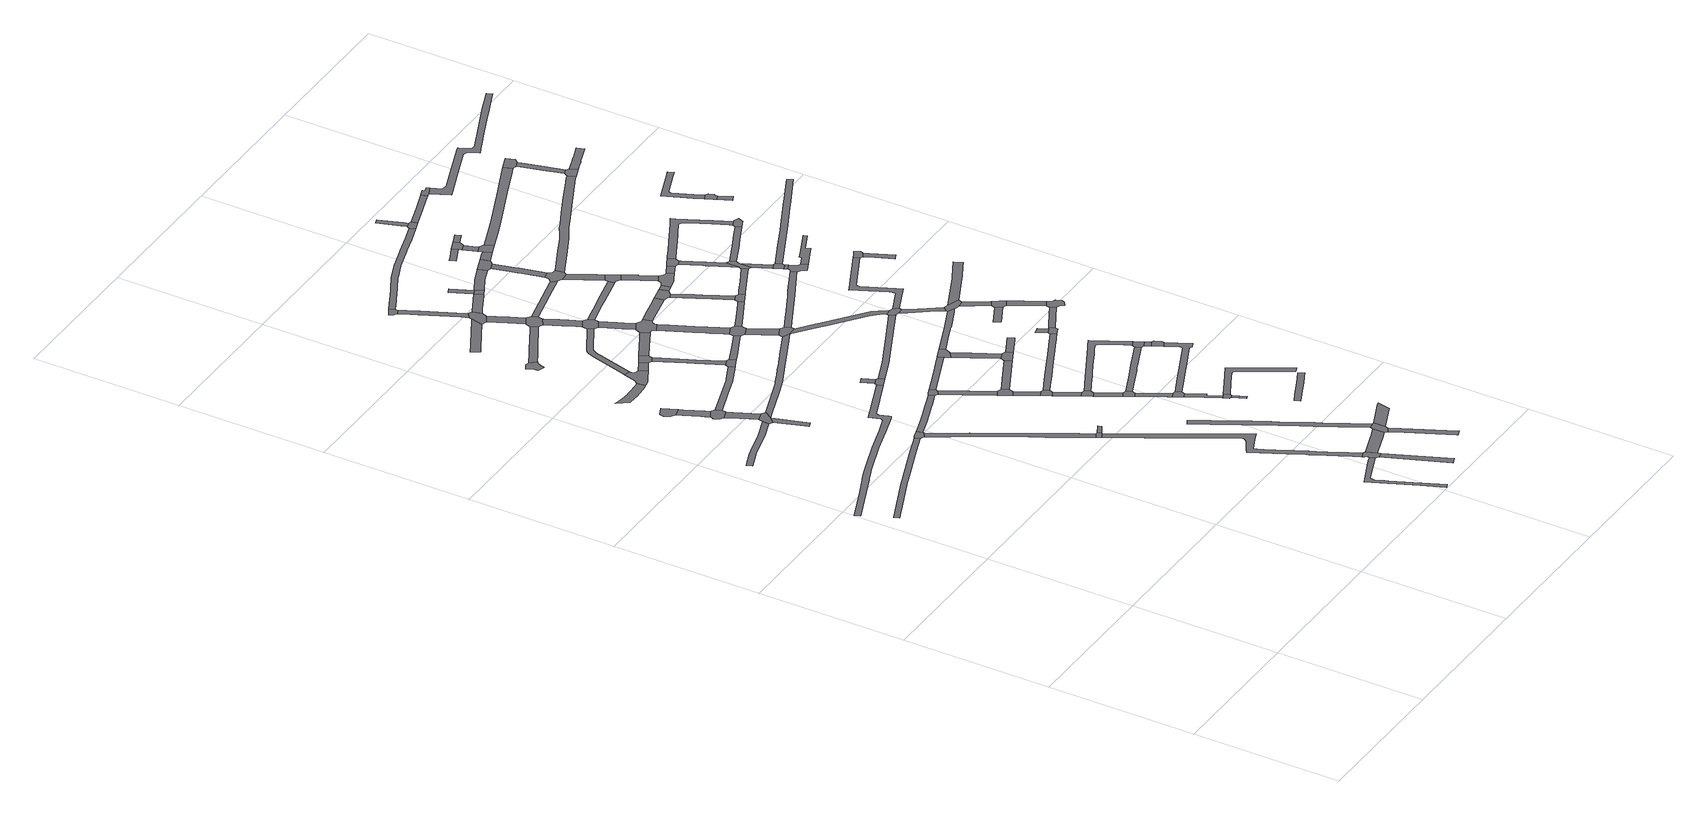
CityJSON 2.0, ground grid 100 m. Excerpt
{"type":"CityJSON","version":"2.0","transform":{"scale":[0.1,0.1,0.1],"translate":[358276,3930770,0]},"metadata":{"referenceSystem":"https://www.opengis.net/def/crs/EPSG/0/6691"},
"CityObjects":{
"road1":{"type":"Road","attributes":{"RoadStructureAttribute.sectionType":"1"},"geometry":[{"type":"MultiSurface","lod":"1","boundaries":[[[0,1,2,3,4,5,6,7,8,9,10,11,12,13,14,15,16,17,18,19]]]}]},
"road2":{"type":"Road","attributes":{"RoadStructureAttribute.sectionType":"1"},"geometry":[{"type":"MultiSurface","lod":"1","boundaries":[[[20,21,22,23,24,25,26,27,28,29,30,31,32,33]]]}]},
"road3":{"type":"Road","attributes":{"RoadStructureAttribute.sectionType":"1"},"geometry":[{"type":"MultiSurface","lod":"1","boundaries":[[[34,35,36,37,38,39,40,41,42,43,44,45,46,47,48,49,50,51,52,53,54,55,56,57,58,59,60,61,62,63,64,65,66,67,68]]]}]},
"road4":{"type":"Road","geometry":[{"type":"MultiSurface","lod":"1","boundaries":[[[69,70,71,72,73,74]]]}]},
"road5":{"type":"Road","attributes":{"RoadStructureAttribute.sectionType":"1"},"geometry":[{"type":"MultiSurface","lod":"1","boundaries":[[[75,76,71,70,77,78,79,80,81]]]}]},
"road6":{"type":"Road","geometry":[{"type":"MultiSurface","lod":"1","boundaries":[[[80,82,83,84,85,86,87,88,81]]]}]},
"road7":{"type":"Road","attributes":{"RoadStructureAttribute.sectionType":"1"},"geometry":[{"type":"MultiSurface","lod":"1","boundaries":[[[85,89,90,91,92,93,86]]]}]},
"road8":{"type":"Road","attributes":{"RoadStructureAttribute.sectionType":"1"},"geometry":[{"type":"MultiSurface","lod":"1","boundaries":[[[94,95,96,97,98,99]]]}]},
"road9":{"type":"Road","geometry":[{"type":"MultiSurface","lod":"1","boundaries":[[[32,94,99,100,91,90,33]]]}]},
"road10":{"type":"Road","geometry":[{"type":"MultiSurface","lod":"1","boundaries":[[[101,102,103,104,105,106,107,0,19,108,109]]]}]},
"road11":{"type":"Road","attributes":{"RoadStructureAttribute.sectionType":"1"},"geometry":[{"type":"MultiSurface","lod":"1","boundaries":[[[110,111,112,113,114,115,116,117,118,119,120,121,122,123,124,125,126,127,128,129,130,131]]]}]},
"road12":{"type":"Road","attributes":{"RoadStructureAttribute.sectionType":"1"},"geometry":[{"type":"MultiSurface","lod":"1","boundaries":[[[132,133,134,135,136,137,138,139,140,141,142,143,144,145,146,147,148,149,150,151,101,109]]]}]},
"road13":{"type":"Road","geometry":[{"type":"MultiSurface","lod":"1","boundaries":[[[152,153,154,155,156,157,158,159,160,161,162,163,164]]]}]},
"road14":{"type":"Road","attributes":{"RoadStructureAttribute.sectionType":"1"},"geometry":[{"type":"MultiSurface","lod":"1","boundaries":[[[165,166,167,168,169,170,171,172,173,174,175,176,177]]]}]},
"road15":{"type":"Road","attributes":{"RoadStructureAttribute.sectionType":"1"},"geometry":[{"type":"MultiSurface","lod":"1","boundaries":[[[87,178,179,180,181,182,183,184,88]]]}]},
"road16":{"type":"Road","geometry":[{"type":"MultiSurface","lod":"1","boundaries":[[[185,186,187,188,189,190,191,192,193,194,195,196,197,198,118,117,199,200,201]]]}]},
"road17":{"type":"Road","attributes":{"RoadStructureAttribute.sectionType":"1"},"geometry":[{"type":"MultiSurface","lod":"1","boundaries":[[[103,202,203,204,205,206,207,208,209,210,211,212,213,214,104]]]}]},
"road18":{"type":"Road","geometry":[{"type":"MultiSurface","lod":"1","boundaries":[[[215,142,141,216,217,218]]]}]},
"road19":{"type":"Road","geometry":[{"type":"MultiSurface","lod":"1","boundaries":[[[219,220,215,218]]]}]},
"road20":{"type":"Road","attributes":{"RoadStructureAttribute.sectionType":"1"},"geometry":[{"type":"MultiSurface","lod":"1","boundaries":[[[221,222,223,224,225,226,227,228,229,230,231,232,233,234,235,236,237,238,239,240,241,242,243,244,245,246,247,248,249,250,251,252,253,254,255,256,257,258,259,260,261,262,263,264,265,266,217,216]]]}]},
"road21":{"type":"Road","attributes":{"RoadStructureAttribute.sectionType":"1"},"geometry":[{"type":"MultiSurface","lod":"1","boundaries":[[[267,268,269,185,201]]]}]},
"road22":{"type":"Road","geometry":[{"type":"MultiSurface","lod":"1","boundaries":[[[270,269,268,271,272,273,274]]]}]},
"road23":{"type":"Road","attributes":{"RoadStructureAttribute.sectionType":"1"},"geometry":[{"type":"MultiSurface","lod":"1","boundaries":[[[161,275,276,277,278,279,280,281,282,283,284,285,286,287,288,289,290,291,162]]]}]},
"road24":{"type":"Road","attributes":{"RoadStructureAttribute.sectionType":"1"},"geometry":[{"type":"MultiSurface","lod":"1","boundaries":[[[292,293,294,295,296,297,298,299,300,301,302,303,304,305]]]}]},
"road25":{"type":"Road","geometry":[{"type":"MultiSurface","lod":"1","boundaries":[[[176,306,307,308,309,242,241,310,311,312,177]]]}]},
"road26":{"type":"Road","attributes":{"RoadStructureAttribute.sectionType":"1"},"geometry":[{"type":"MultiSurface","lod":"1","boundaries":[[[313,314,315,316,317,318,319,320,321,322,323,324,197,196,325,326,327,328,329,330,331,332,333,334,335,336]]]}]},
"road27":{"type":"Road","attributes":{"RoadStructureAttribute.sectionType":"1"},"geometry":[{"type":"MultiSurface","lod":"1","boundaries":[[[306,337,338,307]]]}]},
"road28":{"type":"Road","attributes":{"RoadStructureAttribute.sectionType":"1"},"geometry":[{"type":"MultiSurface","lod":"1","boundaries":[[[339,340,341,272,271,342,343,344,345]]]}]},
"road29":{"type":"Road","geometry":[{"type":"MultiSurface","lod":"1","boundaries":[[[346,347,348,207,206,349,350,351,352]]]}]},
"road30":{"type":"Road","geometry":[{"type":"MultiSurface","lod":"1","boundaries":[[[345,344,182,181,353,354,355]]]}]},
"road31":{"type":"Road","geometry":[{"type":"MultiSurface","lod":"1","boundaries":[[[356,357,358,359]]]}]},
"road32":{"type":"Road","geometry":[{"type":"MultiSurface","lod":"1","boundaries":[[[358,34,68,360,361,359]]]}]},
"road33":{"type":"Road","attributes":{"RoadStructureAttribute.sectionType":"1"},"geometry":[{"type":"MultiSurface","lod":"1","boundaries":[[[362,363,364,365,350,349,366,367,368,369,370,371]]]}]},
"road34":{"type":"Road","geometry":[{"type":"MultiSurface","lod":"1","boundaries":[[[372,373,374,375,376,377,378,379,380,381]]]}]},
"road35":{"type":"Road","attributes":{"RoadStructureAttribute.sectionType":"1"},"geometry":[{"type":"MultiSurface","lod":"1","boundaries":[[[382,383,384,385,386,387,388,309,308]]]}]},
"road36":{"type":"Road","geometry":[{"type":"MultiSurface","lod":"1","boundaries":[[[370,389,390,391,392,371]]]}]},
"road37":{"type":"Road","attributes":{"RoadStructureAttribute.sectionType":"1"},"geometry":[{"type":"MultiSurface","lod":"1","boundaries":[[[393,394,395,274,273,396,397,398]]]}]},
"road38":{"type":"Road","attributes":{"RoadStructureAttribute.sectionType":"1"},"geometry":[{"type":"MultiSurface","lod":"1","boundaries":[[[399,390,389,400]]]}]},
"road39":{"type":"Road","attributes":{"RoadStructureAttribute.sectionType":"1"},"geometry":[{"type":"MultiSurface","lod":"1","boundaries":[[[401,402,403,379,378,404,405,406,407,408,409]]]}]},
"road40":{"type":"Road","geometry":[{"type":"MultiSurface","lod":"1","boundaries":[[[410,411,412,413,414,399,400]]]}]},
"road41":{"type":"Road","attributes":{"RoadStructureAttribute.sectionType":"1"},"geometry":[{"type":"MultiSurface","lod":"1","boundaries":[[[415,416,417,418,419,420,421,422,423,424,425,426,427,428,429,430,431,432,433,434,435,436,437,438,439,440,441,442,443,444,445,446]]]}]},
"road42":{"type":"Road","geometry":[{"type":"MultiSurface","lod":"1","boundaries":[[[447,448,449,450,409,408,292,305]]]}]},
"road43":{"type":"Road","attributes":{"RoadStructureAttribute.sectionType":"1"},"geometry":[{"type":"MultiSurface","lod":"1","boundaries":[[[451,452,453,454,455,448,447]]]}]},
"road44":{"type":"Road","attributes":{"RoadStructureAttribute.sectionType":"1"},"geometry":[{"type":"MultiSurface","lod":"1","boundaries":[[[456,457,458,459,411,410,460,461,462]]]}]},
"road45":{"type":"Road","geometry":[{"type":"MultiSurface","lod":"1","boundaries":[[[453,452,285,284,463,464,465,466]]]}]},
"road46":{"type":"Road","attributes":{"RoadStructureAttribute.sectionType":"1"},"geometry":[{"type":"MultiSurface","lod":"1","boundaries":[[[354,467,468,469,470,471,355]]]}]},
"road47":{"type":"Road","geometry":[{"type":"MultiSurface","lod":"1","boundaries":[[[472,473,474,475,476,477,456,462]]]}]},
"road48":{"type":"Road","attributes":{"RoadStructureAttribute.sectionType":"1"},"geometry":[{"type":"MultiSurface","lod":"1","boundaries":[[[478,479,480,346,352]]]}]},
"road49":{"type":"Road","attributes":{"RoadStructureAttribute.sectionType":"1"},"geometry":[{"type":"MultiSurface","lod":"1","boundaries":[[[481,482,483,484,485,486,487,488,489,490,491,492,493,494,495,496,497,498,499,500,501,502,503,504,490,505,506,507,508,509,510,511,512,513,514,100,99]]]}]},
"road50":{"type":"Road","attributes":{"RoadStructureAttribute.sectionType":"1"},"geometry":[{"type":"MultiSurface","lod":"1","boundaries":[[[515,516,517,518,519,464,463,520,521,522]]]}]},
"road51":{"type":"Road","attributes":{"RoadStructureAttribute.sectionType":"1"},"geometry":[{"type":"MultiSurface","lod":"1","boundaries":[[[523,474,473,524]]]}]},
"road52":{"type":"Road","geometry":[{"type":"MultiSurface","lod":"1","boundaries":[[[313,336,525,526,527,528,515,522]]]}]},
"road53":{"type":"Road","geometry":[{"type":"MultiSurface","lod":"1","boundaries":[[[529,530,446,445,385,384,531,532]]]}]},
"road54":{"type":"Road","geometry":[{"type":"MultiSurface","lod":"1","boundaries":[[[533,523,524,534,535,536]]]}]},
"road55":{"type":"Road","attributes":{"RoadStructureAttribute.sectionType":"1"},"geometry":[{"type":"MultiSurface","lod":"1","boundaries":[[[537,538,539,540,541,542,526,525]]]}]},
"road56":{"type":"Road","attributes":{"RoadStructureAttribute.sectionType":"1"},"geometry":[{"type":"MultiSurface","lod":"1","boundaries":[[[531,543,544,545,546,547,548,549,532]]]}]},
"road57":{"type":"Road","attributes":{"RoadStructureAttribute.sectionType":"1"},"geometry":[{"type":"MultiSurface","lod":"1","boundaries":[[[550,551,552,553,535,534]]]}]},
"road58":{"type":"Road","attributes":{"RoadStructureAttribute.sectionType":"1"},"geometry":[{"type":"MultiSurface","lod":"1","boundaries":[[[554,555,556,392,391,557,558]]]}]},
"road59":{"type":"Road","geometry":[{"type":"MultiSurface","lod":"1","boundaries":[[[559,560,561,562,563,564,565,566,567,568,569,570,571,572,573,574,540,539,393,398]]]}]},
"road60":{"type":"Road","attributes":{"RoadStructureAttribute.sectionType":"1"},"geometry":[{"type":"MultiSurface","lod":"1","boundaries":[[[575,576,450,449,577,578,579,580,581]]]}]},
"road61":{"type":"Road","geometry":[{"type":"MultiSurface","lod":"1","boundaries":[[[582,552,551,583,584,585,586]]]}]},
"road62":{"type":"Road","attributes":{"RoadStructureAttribute.sectionType":"1"},"geometry":[{"type":"MultiSurface","lod":"1","boundaries":[[[587,588,589,590,567,566,591,592,593,594,595,596,597]]]}]},
"road63":{"type":"Road","attributes":{"RoadStructureAttribute.sectionType":"1"},"geometry":[{"type":"MultiSurface","lod":"1","boundaries":[[[598,599,600,601,602,603,604,605,585,584]]]}]},
"road64":{"type":"Road","geometry":[{"type":"MultiSurface","lod":"1","boundaries":[[[600,606,607,608,609,610,611,601]]]}]},
"road65":{"type":"Road","geometry":[{"type":"MultiSurface","lod":"1","boundaries":[[[596,470,469,612,613,614,615,597]]]}]},
"road66":{"type":"Road","geometry":[{"type":"MultiSurface","lod":"1","boundaries":[[[608,616,617,609]]]}]},
"road67":{"type":"Road","attributes":{"RoadStructureAttribute.sectionType":"1"},"geometry":[{"type":"MultiSurface","lod":"1","boundaries":[[[618,619,530,529,620]]]}]},
"road68":{"type":"Road","attributes":{"RoadStructureAttribute.sectionType":"1"},"geometry":[{"type":"MultiSurface","lod":"1","boundaries":[[[621,622,613,612,623,624,625]]]}]},
"road69":{"type":"Road","geometry":[{"type":"MultiSurface","lod":"1","boundaries":[[[626,627,581,628]]]}]},
"road70":{"type":"Road","attributes":{"RoadStructureAttribute.sectionType":"1"},"geometry":[{"type":"MultiSurface","lod":"1","boundaries":[[[629,630,631,632,633,634,635,361,360]]]}]},
"road71":{"type":"Road","geometry":[{"type":"MultiSurface","lod":"1","boundaries":[[[636,637,638,479,478,639,640]]]}]},
"road72":{"type":"Road","geometry":[{"type":"MultiSurface","lod":"1","boundaries":[[[641,628,581,580]]]}]},
"road73":{"type":"Road","geometry":[{"type":"MultiSurface","lod":"1","boundaries":[[[490,504,642,643,621,625,505]]]}]},
"road74":{"type":"Road","attributes":{"RoadStructureAttribute.sectionType":"1"},"geometry":[{"type":"MultiSurface","lod":"1","boundaries":[[[465,644,645,646,647,648,649,650,651,466]]]}]},
"road75":{"type":"Road","attributes":{"RoadStructureAttribute.sectionType":"1"},"geometry":[{"type":"MultiSurface","lod":"1","boundaries":[[[639,652,653,654,655,656,657,640]]]}]},
"road76":{"type":"Road","attributes":{"RoadStructureAttribute.sectionType":"1"},"geometry":[{"type":"MultiSurface","lod":"1","boundaries":[[[658,659,660,661,662,663,664,413,412,665,666,667,668,669,670,671,672]]]}]},
"road77":{"type":"Road","attributes":{"RoadStructureAttribute.sectionType":"1"},"geometry":[{"type":"MultiSurface","lod":"1","boundaries":[[[673,674,675,573,572,676,677]]]}]},
"road78":{"type":"Road","geometry":[{"type":"MultiSurface","lod":"1","boundaries":[[[654,678,679,554,558,680,681,682,655]]]}]},
"road79":{"type":"Road","attributes":{"RoadStructureAttribute.sectionType":"1"},"geometry":[{"type":"MultiSurface","lod":"1","boundaries":[[[683,684,685,686,687,528,527,688,689,690]]]}]},
"road80":{"type":"Road","attributes":{"RoadStructureAttribute.sectionType":"1"},"geometry":[{"type":"MultiSurface","lod":"1","boundaries":[[[691,692,693,694,695,696,697,698,699,700,533,536]]]}]},
"road81":{"type":"Road","attributes":{"RoadStructureAttribute.sectionType":"1"},"geometry":[{"type":"MultiSurface","lod":"1","boundaries":[[[701,702,703,704,705,706,707,708,709,710,711,712,713,476,475,714,715,716,717,718,719,720,721,722,723,724,725,726]]]}]},
"road82":{"type":"Road","attributes":{"RoadStructureAttribute.sectionType":"1"},"geometry":[{"type":"MultiSurface","lod":"1","boundaries":[[[727,728,729,730,628,641,731,732,733,734]]]}]},
"road83":{"type":"Road","attributes":{"RoadStructureAttribute.sectionType":"1"},"geometry":[{"type":"MultiSurface","lod":"1","boundaries":[[[614,735,736,737,738,739,740,741,615]]]}]},
"road84":{"type":"Road","attributes":{"RoadStructureAttribute.sectionType":"1"},"geometry":[{"type":"MultiSurface","lod":"1","boundaries":[[[380,742,743,744,745,746,747,748,749,750,751,752,753,754,755,756,757,758,759,760,761,381]]]}]},
"road85":{"type":"Road","attributes":{"RoadStructureAttribute.sectionType":"1"},"geometry":[{"type":"MultiSurface","lod":"1","boundaries":[[[762,763,764,765,766,767,768,769,770]]]}]},
"road86":{"type":"Road","attributes":{"RoadStructureAttribute.sectionType":"1"},"geometry":[{"type":"MultiSurface","lod":"1","boundaries":[[[771,772,773,774,775,776,777,778,779,611,610]]]}]},
"road87":{"type":"Road","geometry":[{"type":"MultiSurface","lod":"1","boundaries":[[[681,780,781,782,783,682]]]}]},
"road88":{"type":"Road","geometry":[{"type":"MultiSurface","lod":"1","boundaries":[[[784,785,786,787,788,789,790,791,792,793,794,795,796,797,582,586]]]}]},
"road89":{"type":"Road","geometry":[{"type":"MultiSurface","lod":"1","boundaries":[[[798,799,800,801,802,803,804,805,673,677]]]}]},
"road90":{"type":"Road","attributes":{"RoadStructureAttribute.sectionType":"1"},"geometry":[{"type":"MultiSurface","lod":"1","boundaries":[[[806,807,637,636,808,809,810,811,812,813]]]}]},
"road91":{"type":"Road","attributes":{"RoadStructureAttribute.sectionType":"1"},"geometry":[{"type":"MultiSurface","lod":"1","boundaries":[[[799,814,815,816,817,818,819,800]]]}]},
"road92":{"type":"Road","geometry":[{"type":"MultiSurface","lod":"1","boundaries":[[[820,821,822,823,824,825,826,827,828,829,830,831,832,833,834,835,647,646,836,837,838,839]]]}]},
"road93":{"type":"Road","attributes":{"RoadStructureAttribute.sectionType":"1"},"geometry":[{"type":"MultiSurface","lod":"1","boundaries":[[[840,841,842,843,844,845,846,847,848,826,825]]]}]},
"road94":{"type":"Road","geometry":[{"type":"MultiSurface","lod":"1","boundaries":[[[849,734,733,843,842,850]]]}]},
"road95":{"type":"Road","attributes":{"RoadStructureAttribute.sectionType":"1"},"geometry":[{"type":"MultiSurface","lod":"1","boundaries":[[[801,851,852,853,854,802]]]}]},
"road96":{"type":"Road","attributes":{"RoadStructureAttribute.sectionType":"1"},"geometry":[{"type":"MultiSurface","lod":"1","boundaries":[[[837,855,856,857,858,859,860,838]]]}]},
"road97":{"type":"Road","geometry":[{"type":"MultiSurface","lod":"1","boundaries":[[[816,739,738,861,862,817]]]}]},
"road98":{"type":"Road","geometry":[{"type":"MultiSurface","lod":"1","boundaries":[[[863,864,865,866,867,857,856,683,690]]]}]},
"road99":{"type":"Road","attributes":{"RoadStructureAttribute.sectionType":"1"},"geometry":[{"type":"MultiSurface","lod":"1","boundaries":[[[642,868,869,870,871,872,873,874,875,876,877,878,643]]]}]},
"road100":{"type":"Road","attributes":{"RoadStructureAttribute.sectionType":"1"},"geometry":[{"type":"MultiSurface","lod":"1","boundaries":[[[879,880,881,882,883,884]]]}]},
"road101":{"type":"Road","geometry":[{"type":"MultiSurface","lod":"1","boundaries":[[[885,886,887,497,496,632,631,888]]]}]},
"road102":{"type":"Road","geometry":[{"type":"MultiSurface","lod":"1","boundaries":[[[701,726,696,695,889,890]]]}]},
"road103":{"type":"Road","attributes":{"RoadStructureAttribute.sectionType":"1"},"geometry":[{"type":"MultiSurface","lod":"1","boundaries":[[[891,892,893,894,895,865,864,896,897,898,899,900,901]]]}]},
"road104":{"type":"Road","geometry":[{"type":"MultiSurface","lod":"1","boundaries":[[[902,903,904,905,906,907]]]}]},
"road105":{"type":"Road","attributes":{"RoadStructureAttribute.sectionType":"1"},"geometry":[{"type":"MultiSurface","lod":"1","boundaries":[[[889,908,909,910,911,890]]]}]},
"road106":{"type":"Road","attributes":{"RoadStructureAttribute.sectionType":"1"},"geometry":[{"type":"MultiSurface","lod":"1","boundaries":[[[912,913,914,915,849,850]]]}]},
"road107":{"type":"Road","geometry":[{"type":"MultiSurface","lod":"1","boundaries":[[[906,658,672,916,917,918,907]]]}]},
"road108":{"type":"Road","geometry":[{"type":"MultiSurface","lod":"1","boundaries":[[[919,920,921,922,923,924,925,853,852,926,927,928,929,930,931,932,933,934,935,936,937,938,891,901]]]}]},
"road109":{"type":"Road","geometry":[{"type":"MultiSurface","lod":"1","boundaries":[[[791,939,940,910,909,792]]]}]},
"road110":{"type":"Road","attributes":{"RoadStructureAttribute.sectionType":"1"},"geometry":[{"type":"MultiSurface","lod":"1","boundaries":[[[941,942,943,944,945,946,885,888]]]}]},
"road111":{"type":"Road","attributes":{"RoadStructureAttribute.sectionType":"1"},"geometry":[{"type":"MultiSurface","lod":"1","boundaries":[[[947,948,949,950,951]]]}]},
"road112":{"type":"Road","geometry":[{"type":"MultiSurface","lod":"1","boundaries":[[[950,952,953,884,883,951]]]}]},
"road113":{"type":"Road","geometry":[{"type":"MultiSurface","lod":"1","boundaries":[[[948,947,954,913,912,955,956]]]}]},
"road114":{"type":"Road","attributes":{"RoadStructureAttribute.sectionType":"1"},"geometry":[{"type":"MultiSurface","lod":"1","boundaries":[[[957,958,959,862,861,960,961,962,963]]]}]},
"road115":{"type":"Road","geometry":[{"type":"MultiSurface","lod":"1","boundaries":[[[964,965,966,967,968]]]}]},
"road116":{"type":"Road","attributes":{"RoadStructureAttribute.sectionType":"1"},"geometry":[{"type":"MultiSurface","lod":"1","boundaries":[[[969,970,929,928,971]]]}]},
"road117":{"type":"Road","geometry":[{"type":"MultiSurface","lod":"1","boundaries":[[[812,972,973,974,975,976,944,943,813]]]}]},
"road118":{"type":"Road","attributes":{"RoadStructureAttribute.sectionType":"1"},"geometry":[{"type":"MultiSurface","lod":"1","boundaries":[[[977,978,918,917,979,980,981]]]}]},
"road119":{"type":"Road","attributes":{"RoadStructureAttribute.sectionType":"1"},"geometry":[{"type":"MultiSurface","lod":"1","boundaries":[[[952,982,983,953]]]}]},
"road120":{"type":"Road","attributes":{"RoadStructureAttribute.sectionType":"1"},"geometry":[{"type":"MultiSurface","lod":"1","boundaries":[[[974,973,984,985]]]}]},
"road121":{"type":"Road","geometry":[{"type":"MultiSurface","lod":"1","boundaries":[[[986,987,988,989,969,971,990]]]}]},
"road122":{"type":"Road","attributes":{"RoadStructureAttribute.sectionType":"1"},"geometry":[{"type":"MultiSurface","lod":"1","boundaries":[[[991,992,993,994,995,996,997,998,999,1000,986,990]]]}]},
"road123":{"type":"Road","geometry":[{"type":"MultiSurface","lod":"1","boundaries":[[[1001,1002,985,984,968,967,1003]]]}]},
"road124":{"type":"Road","attributes":{"RoadStructureAttribute.sectionType":"1"},"geometry":[{"type":"MultiSurface","lod":"1","boundaries":[[[1004,1005,1006,1007,1008,1009]]]}]},
"road125":{"type":"Road","geometry":[{"type":"MultiSurface","lod":"1","boundaries":[[[1010,1009,1008,752,751,1011]]]}]},
"road126":{"type":"Road","attributes":{"RoadStructureAttribute.sectionType":"1"},"geometry":[{"type":"MultiSurface","lod":"1","boundaries":[[[1012,1013,1014,1015,1001,1003]]]}]},
"road127":{"type":"Road","attributes":{"RoadStructureAttribute.sectionType":"1"},"geometry":[{"type":"MultiSurface","lod":"1","boundaries":[[[1016,1017,1018,1019,1020,1021,887,886,1022,1023,1024,1025,1026,1027]]]}]},
"road128":{"type":"Road","geometry":[{"type":"MultiSurface","lod":"1","boundaries":[[[1028,1029,1030,1031,997,996,963,962,1032]]]}]},
"road129":{"type":"Road","attributes":{"RoadStructureAttribute.sectionType":"1"},"geometry":[{"type":"MultiSurface","lod":"1","boundaries":[[[1033,1034,1028,1032]]]}]},
"road130":{"type":"Road","geometry":[{"type":"MultiSurface","lod":"1","boundaries":[[[980,1035,1036,1037,1038,1039,1040,1041,1014,1013,1042,981]]]}]},
"road131":{"type":"Road","geometry":[{"type":"MultiSurface","lod":"1","boundaries":[[[1043,1044,1045,1034,1033,1046]]]}]},
"road132":{"type":"Road","attributes":{"RoadStructureAttribute.sectionType":"1"},"geometry":[{"type":"MultiSurface","lod":"1","boundaries":[[[1047,1048,1043,1046]]]}]},
"road133":{"type":"Road","geometry":[{"type":"MultiSurface","lod":"1","boundaries":[[[1047,1049,1050,872,871,1051,1052,1053,1054,1055,1056,1048]]]}]},
"road134":{"type":"Road","attributes":{"RoadStructureAttribute.sectionType":"1"},"geometry":[{"type":"MultiSurface","lod":"1","boundaries":[[[1057,1058,1059,1060,976,975,1061,1062,1063,1064]]]}]},
"road135":{"type":"Road","attributes":{"RoadStructureAttribute.sectionType":"1"},"geometry":[{"type":"MultiSurface","lod":"1","boundaries":[[[1065,1066,1067,1068,1069,1070,1010,1011]]]}]},
"road136":{"type":"Road","attributes":{"RoadStructureAttribute.sectionType":"1"},"geometry":[{"type":"MultiSurface","lod":"1","boundaries":[[[1071,1072,1073,1074,1075,1076,1077,1078,1079,1080,1081,1082,1083,1084,1085,820,839,1086,1087,1088,1089,1090,1091,1092,1093,1094,1095,1096,1097]]]}]},
"road137":{"type":"Road","attributes":{"RoadStructureAttribute.sectionType":"1"},"geometry":[{"type":"MultiSurface","lod":"1","boundaries":[[[1098,1099,1100,1101,1102,1103,1104,1105,1030,1029]]]}]},
"road138":{"type":"Road","attributes":{"RoadStructureAttribute.sectionType":"1"},"geometry":[{"type":"MultiSurface","lod":"1","boundaries":[[[1106,1107,1108,1109,1110,1111,1112,1113,1114,1115,988,987,1116,1117,1118,1119,1120,1121,1122,1123,1124,1125]]]}]},
"road139":{"type":"Road","attributes":{"RoadStructureAttribute.sectionType":"1"},"geometry":[{"type":"MultiSurface","lod":"1","boundaries":[[[1053,1126,1127,1128,1129,1130,1131,1132,1133,1134,1054]]]}]},
"road140":{"type":"Road","geometry":[{"type":"MultiSurface","lod":"1","boundaries":[[[1135,1136,1137,1138,1139,1016,1027]]]}]},
"road141":{"type":"Road","attributes":{"RoadStructureAttribute.sectionType":"1"},"geometry":[{"type":"MultiSurface","lod":"1","boundaries":[[[1140,1141,1142,1143,1144,1145,956,955,1146,1147,1148,1149,1150,1151]]]}]},
"road142":{"type":"Road","geometry":[{"type":"MultiSurface","lod":"1","boundaries":[[[1152,1136,1135,1153,1154,1155]]]}]},
"road143":{"type":"Road","geometry":[{"type":"MultiSurface","lod":"1","boundaries":[[[1068,1067,1156,1157,1158,1159,1160,1161,1162]]]}]},
"road144":{"type":"Road","geometry":[{"type":"MultiSurface","lod":"1","boundaries":[[[1124,1103,1102,1163,1164,1165,1166,1167,1125]]]}]},
"road145":{"type":"Road","attributes":{"RoadStructureAttribute.sectionType":"1"},"geometry":[{"type":"MultiSurface","lod":"1","boundaries":[[[1168,1169,1170,1171,1172,1173,1174,1175,1176,1177,1178,1179,1180,1045,1044]]]}]},
"road146":{"type":"Road","geometry":[{"type":"MultiSurface","lod":"1","boundaries":[[[1181,1182,1183,1184,1185,1186,1187,1188]]]}]},
"road147":{"type":"Road","geometry":[{"type":"MultiSurface","lod":"1","boundaries":[[[1189,1190,1183,1182]]]}]},
"road148":{"type":"Road","attributes":{"RoadStructureAttribute.sectionType":"1"},"geometry":[{"type":"MultiSurface","lod":"1","boundaries":[[[1191,1192,1193,1194,1195,1188,1187,1196,1197,1198,1199,1200,1201,1202,1203]]]}]},
"road149":{"type":"Road","geometry":[{"type":"MultiSurface","lod":"1","boundaries":[[[1204,1205,1206,1207,1071,1097]]]}]},
"road150":{"type":"Road","attributes":{"RoadStructureAttribute.sectionType":"1"},"geometry":[{"type":"MultiSurface","lod":"1","boundaries":[[[1208,1209,1210,1207,1206,1211,1212,1213]]]}]},
"road151":{"type":"Road","geometry":[{"type":"MultiSurface","lod":"1","boundaries":[[[1214,1215,1216,1140,1151,1208,1213]]]}]},
"road152":{"type":"Road","attributes":{"RoadStructureAttribute.sectionType":"1"},"geometry":[{"type":"MultiSurface","lod":"1","boundaries":[[[1217,1218,1219,1220,1221,1222,1223,1224,1225,1226,1227,1228,1229,1230,1158,1157,1231,1232,1233,1234,1235,1236,1237,1238,1239,1240,1241,1242,1243,1244,1245]]]}]},
"road153":{"type":"Road","attributes":{"RoadStructureAttribute.sectionType":"1"},"geometry":[{"type":"MultiSurface","lod":"1","boundaries":[[[1246,1247,1248,1205,1204,1249,1250,1251,1252,1253,1254]]]}]}
},
"vertices":[
[901,3024,0],[862,3010,0],[770,2977,0],[553,2891,0],[479,2863,0],[448,2852,0],[428,2844,0],[290,2786,0],[178,2737,0],[107,2707,0],[122,2674,0],[174,2696,0],[192,2704,0],[304,2752,0],[442,2810,0],[447,2813,0],[497,2831,0],[566,2857,0],[783,2943,0],[914,2989,0],
[460,3847,0],[449,3843,0],[448,3842,0],[295,3801,0],[258,3790,0],[147,3747,0],[161,3710,0],[270,3752,0],[286,3757,0],[451,3802,0],[459,3805,0],[485,3813,0],[598,3852,0],[601,3896,0],
[1280,3502,0],[1144,3447,0],[1010,3393,0],[954,3371,0],[977,3296,0],[970,3281,0],[969,3279,0],[864,3245,0],[690,3193,0],[524,3133,0],[466,3114,0],[451,3108,0],[398,3088,0],[363,3071,0],[336,3059,0],[236,3017,0],[6,2922,0],[21,2885,0],[339,3016,0],[353,3022,0],[383,3036,0],[413,3050,0],[450,3065,0],[480,3076,0],[481,3077,0],[703,3154,0],[874,3206,0],[1012,3248,0],[1031,3256,0],[1025,3276,0],[1008,3332,0],[1014,3351,0],[1046,3364,0],[1151,3406,0],[1294,3464,0],
[372,4399,0],[400,4380,0],[459,4396,0],[416,4491,0],[361,4466,0],[355,4436,0],
[526,4251,0],[470,4373,0],[417,4342,0],[464,4240,0],[474,4219,0],[487,4191,0],[539,4223,0],
[489,4187,0],[479,4165,0],[496,4129,0],[520,4118,0],[578,4136,0],[583,4166,0],[567,4203,0],
[562,4027,0],[607,3927,0],[664,3947,0],[618,4048,0],[614,4057,0],
[626,3838,0],[686,3652,0],[694,3629,0],[709,3634,0],[732,3642,0],[656,3873,0],
[693,3928,0],
[976,3000,0],[980,3008,0],[981,3010,0],[971,3049,0],[962,3047,0],[914,3033,0],[916,3029,0],[925,2985,0],[942,2979,0],
[438,4680,0],[450,4679,0],[470,4679,0],[474,4680,0],[499,4681,0],[535,4685,0],[566,4688,0],[587,4693,0],[574,4750,0],[556,4747,0],[530,4744,0],[496,4741,0],[470,4740,0],[453,4740,0],[442,4740,0],[435,4740,0],[417,4741,0],[398,4743,0],[380,4745,0],[344,4751,0],[327,4754,0],[381,4684,0],
[1021,2840,0],[1066,2761,0],[1092,2716,0],[1153,2608,0],[1249,2440,0],[1252,2435,0],[1302,2347,0],[1325,2306,0],[1400,2175,0],[1449,2088,0],[1484,2107,0],[1435,2195,0],[1347,2349,0],[1330,2378,0],[1296,2439,0],[1282,2464,0],[1188,2627,0],[1134,2722,0],[1112,2763,0],[1056,2859,0],
[399,5364,0],[401,5330,0],[449,5316,0],[460,5354,0],[462,5358,0],[465,5363,0],[469,5368,0],[473,5374,0],[478,5378,0],[479,5379,0],[446,5419,0],[416,5423,0],[381,5403,0],
[2059,557,0],[2028,546,0],[1837,462,0],[1974,150,0],[2037,6,0],[2064,18,0],[2002,162,0],[1922,343,0],[1911,367,0],[1888,420,0],[1895,453,0],[2093,532,0],[2079,563,0],
[746,4220,0],[884,4266,0],[917,4281,0],[1021,4328,0],[1004,4365,0],[885,4310,0],[870,4304,0],
[698,4811,0],[687,4811,0],[682,4811,0],[677,4813,0],[673,4815,0],[669,4819,0],[666,4823,0],[663,4828,0],[661,4832,0],[660,4838,0],[660,4843,0],[661,4849,0],[622,4858,0],[597,4771,0],[621,4701,0],[653,4719,0],[726,4758,0],
[1084,3043,0],[1162,3071,0],[1234,3098,0],[1261,3109,0],[1355,3144,0],[1337,3180,0],[1331,3177,0],[1248,3145,0],[1221,3135,0],[1149,3108,0],[1072,3080,0],[988,3053,0],[985,3053,0],
[1494,2103,0],[1466,2057,0],[1501,2076,0],[1508,2080,0],
[1571,2116,0],[1558,2139,0],
[1476,2040,0],[1573,1868,0],[1592,1834,0],[1700,1646,0],[1706,1636,0],[1800,1472,0],[1882,1331,0],[1880,1313,0],[1871,1297,0],[1858,1286,0],[1841,1276,0],[1794,1248,0],[1761,1228,0],[1867,1013,0],[1918,908,0],[1926,891,0],[1940,864,0],[1941,860,0],[2004,733,0],[2018,704,0],[2066,607,0],[2102,625,0],[2063,704,0],[2061,703,0],[2053,720,0],[2039,749,0],[1977,877,0],[1976,879,0],[1975,879,0],[1965,900,0],[1959,913,0],[1919,994,0],[1871,1093,0],[1859,1116,0],[1822,1193,0],[1818,1201,0],[1812,1213,0],[1903,1254,0],[1959,1277,0],[1917,1352,0],[1835,1492,0],[1736,1663,0],[1735,1666,0],[1627,1854,0],[1595,1912,0],[1511,2060,0],
[778,4787,0],[800,4799,0],[772,4851,0],
[805,4869,0],[825,4791,0],[860,4810,0],[868,4835,0],[838,4887,0],
[484,5383,0],[485,5384,0],[487,5385,0],[493,5390,0],[534,5409,0],[570,5430,0],[602,5448,0],[617,5456,0],[783,5548,0],[803,5559,0],[782,5604,0],[774,5600,0],[641,5527,0],[593,5500,0],[565,5485,0],[500,5449,0],[478,5437,0],
[679,5947,0],[533,5868,0],[509,5854,0],[492,5845,0],[483,5840,0],[438,5816,0],[433,5813,0],[373,5780,0],[402,5727,0],[467,5763,0],[482,5771,0],[510,5786,0],[556,5811,0],[660,5868,0],
[2113,518,0],[2152,527,0],[2147,548,0],[2120,616,0],[2069,600,0],[2072,594,0],[2084,580,0],
[933,5299,0],[736,5189,0],[727,5181,0],[719,5173,0],[715,5167,0],[712,5162,0],[709,5157,0],[706,5152,0],[704,5146,0],[701,5138,0],[692,5108,0],[629,4885,0],[730,5093,0],[739,5124,0],[740,5128,0],[743,5134,0],[745,5139,0],[748,5143,0],[752,5148,0],[754,5150,0],[758,5154,0],[763,5158,0],[769,5162,0],[950,5262,0],
[2279,102,0],[2324,121,0],
[1046,4413,0],[972,4571,0],[951,4615,0],[915,4598,0],[936,4554,0],[1014,4388,0],[1049,4407,0],
[1396,3205,0],[1358,3190,0],[1355,3188,0],[1374,3133,0],[1407,3156,0],[1410,3166,0],[1411,3170,0],
[1034,4335,0],[1090,4360,0],[1073,4398,0],
[1293,3617,0],[1256,3600,0],[1288,3521,0],[1326,3534,0],
[1359,3490,0],[1344,3527,0],
[1560,2878,0],[1527,2936,0],[1499,2988,0],[1491,3002,0],[1445,3003,0],[1464,2968,0],[1498,2906,0],[1524,2859,0],[1544,2822,0],[1580,2842,0],
[490,6411,0],[480,6405,0],[467,6398,0],[481,6372,0],[490,6370,0],[496,6369,0],[502,6358,0],[539,6377,0],[541,6394,0],[521,6429,0],
[2156,551,0],[2317,606,0],[2354,622,0],[2353,700,0],[2290,673,0],[2278,669,0],[2127,618,0],
[1589,2742,0],[1624,2761,0],[1633,2790,0],[1609,2834,0],
[1058,5006,0],[1008,4979,0],[925,4934,0],[957,4883,0],[1076,4947,0],[1081,4949,0],
[1704,2616,0],[1669,2597,0],
[710,6012,0],[597,6259,0],[561,6331,0],[538,6286,0],[559,6245,0],[665,6012,0],[677,5987,0],[684,5970,0],[718,5994,0],
[1703,2536,0],[1737,2556,0],[1743,2575,0],[1723,2610,0],[1711,2614,0],
[2338,848,0],[2328,867,0],[2322,878,0],[2261,995,0],[2257,1002,0],[2240,1035,0],[2234,1045,0],[2141,1224,0],[2136,1233,0],[2120,1266,0],[2065,1368,0],[2039,1418,0],[1993,1498,0],[1964,1552,0],[1947,1582,0],[1879,1706,0],[1844,1686,0],[1912,1562,0],[2003,1399,0],[2105,1206,0],[2127,1164,0],[2203,1019,0],[2204,1016,0],[2220,986,0],[2223,981,0],[2271,888,0],[2286,861,0],[2293,848,0],[2301,832,0],[2316,804,0],[2363,718,0],[2401,731,0],
[695,5857,0],[751,5888,0],[763,5925,0],[743,5982,0],
[749,5737,0],[792,5642,0],[849,5672,0],[807,5764,0],[798,5785,0],
[1823,2402,0],[1806,2433,0],[1805,2433,0],[1790,2460,0],[1716,2511,0],[1759,2434,0],[1786,2386,0],
[838,5548,0],[891,5583,0],[896,5615,0],[883,5653,0],
[1131,4379,0],[1199,4410,0],[1324,4468,0],[1306,4504,0],[1190,4451,0],
[1811,2340,0],[1821,2321,0],[1856,2341,0],[1862,2360,0],[1843,2395,0],[1839,2397,0],
[1735,3302,0],[1721,3337,0],[1545,3266,0],
[700,3889,0],[901,3960,0],[934,3972,0],[984,3989,0],[999,3994,0],[1000,3995,0],[1044,4015,0],[1175,4075,0],[1291,4129,0],[1491,4222,0],[1611,4128,0],[1671,4078,0],[1736,4028,0],[1893,3907,0],[1937,3860,0],[1962,3827,0],[2008,3831,0],[1968,3885,0],[1941,3919,0],[1917,3939,0],[1829,4007,0],[1706,4102,0],[1636,4159,0],[1552,4225,0],[1443,4243,0],[1300,4177,0],[1227,4143,0],[1157,4111,0],[1151,4108,0],[1043,4058,0],[1037,4056,0],[997,4037,0],[985,4031,0],[834,3978,0],
[992,5367,0],[975,5403,0],[956,5443,0],[934,5491,0],[894,5577,0],[886,5444,0],[922,5367,0],[937,5333,0],
[1942,2185,0],[1907,2166,0],
[977,5246,0],[1033,5280,0],[1039,5308,0],[1022,5345,0],
[2413,647,0],[2413,726,0],[2373,609,0],[2406,628,0],
[1963,2178,0],[1941,2104,0],[1976,2124,0],[1982,2143,0],
[982,5237,0],[1038,5115,0],[1071,5044,0],[1127,5075,0],[1097,5140,0],[1079,5180,0],
[2390,572,0],[2553,233,0],[2556,226,0],[2593,242,0],[2589,250,0],[2441,559,0],[2426,586,0],
[2037,1931,0],[2051,1907,0],[2086,1926,0],[2068,1958,0],
[1884,2971,0],[1710,2885,0],[1704,2882,0],[1725,2836,0],[1907,2927,0],
[1091,4954,0],[1096,4955,0],[1102,4956,0],[1108,4954,0],[1113,4950,0],[1117,4945,0],[1123,4932,0],[1124,4931,0],[1180,4961,0],[1178,4970,0],[1180,4982,0],[1182,4988,0],[1189,4996,0],[1200,5002,0],[1187,5061,0],[1165,5056,0],
[799,6010,0],[753,5987,0],[779,5933,0],[803,5946,0],[927,6009,0],[942,6017,0],[914,6070,0],
[2105,1920,0],[2075,1863,0],[2084,1847,0],[2119,1866,0],[2125,1885,0],
[1339,4620,0],[1308,4685,0],[1276,4756,0],[1211,4895,0],[1217,4730,0],[1249,4660,0],[1260,4637,0],[1271,4613,0],[1295,4561,0],[1309,4535,0],[1367,4562,0],
[2143,1737,0],[2148,1729,0],[2192,1640,0],[2210,1649,0],[2204,1662,0],[2197,1677,0],[2166,1738,0],[2183,1747,0],
[2210,1604,0],[2219,1609,0],[2223,1601,0],[2242,1609,0],[2247,1623,0],[2228,1659,0],
[1353,4454,0],[1411,4478,0],[1415,4511,0],[1396,4546,0],
[2261,1514,0],[2280,1523,0],
[2612,812,0],[2587,802,0],[2595,724,0],
[1505,4302,0],[1454,4397,0],[1397,4371,0],[1400,4363,0],[1448,4274,0],
[890,6227,0],[853,6211,0],[950,6088,0],
[1513,3552,0],[1751,3665,0],[1982,3775,0],[1956,3807,0],[1735,3702,0],[1568,3623,0],[1498,3590,0],
[1812,3334,0],[1798,3369,0],[1761,3354,0],[1755,3266,0],[1796,3295,0],
[983,6038,0],
[1555,4251,0],[1534,4285,0],
[1108,5663,0],[1119,5666,0],[1286,5704,0],[1250,5737,0],[1246,5736,0],[1114,5706,0],[1111,5705,0],[1095,5701,0],
[1780,3218,0],[1811,3160,0],[1892,3000,0],[1939,3018,0],[1857,3181,0],[1815,3260,0],
[2269,2876,0],[2162,2824,0],[2159,2823,0],[2108,2798,0],[2002,2746,0],[1864,2679,0],[1784,2640,0],[1796,2601,0],[1882,2643,0],[1975,2688,0],[2020,2710,0],[2123,2760,0],[2177,2787,0],[2197,2797,0],[2286,2840,0],
[1417,5114,0],[1341,5096,0],[1276,5081,0],[1355,5038,0],[1430,5055,0],
[1893,2998,0],[1884,2973,0],[1946,2947,0],[1988,2967,0],[1967,3008,0],
[1431,5440,0],[1422,5438,0],[1226,5393,0],[1170,5380,0],[1053,5352,0],[1187,5343,0],[1245,5356,0],[1440,5402,0],
[2140,2212,0],[2180,2229,0],[2208,2242,0],[2248,2259,0],[2417,2333,0],[2401,2370,0],[2245,2302,0],[2192,2279,0],[2154,2262,0],[2102,2239,0],
[2444,2408,0],[2439,2416,0],[2434,2426,0],[2323,2644,0],[2275,2619,0],[2257,2610,0],[2194,2577,0],[2084,2520,0],[1914,2432,0],[1913,2432,0],[1907,2428,0],[1874,2411,0],[1867,2408,0],[1903,2382,0],[1926,2393,0],[1999,2431,0],[2035,2450,0],[2103,2485,0],[2209,2539,0],[2247,2559,0],[2292,2582,0],[2311,2576,0],[2385,2433,0],[2389,2427,0],[2389,2426,0],[2408,2390,0],
[1142,6177,0],[1047,6140,0],[1037,6132,0],[965,6096,0],[1077,6086,0],[1162,6119,0],[1173,6124,0],[1151,6181,0],
[1546,4576,0],[1547,4576,0],[1640,4623,0],[1651,4628,0],[1634,4664,0],[1607,4650,0],[1484,4589,0],
[613,6431,0],[635,6443,0],[737,6496,0],[831,6544,0],[840,6549,0],[956,6596,0],[1111,6644,0],[1113,6645,0],[1230,6681,0],[1342,6717,0],[1330,6755,0],[1219,6719,0],[1099,6682,0],[1042,6665,0],[942,6634,0],[822,6585,0],[819,6583,0],[719,6530,0],[643,6490,0],[619,6478,0],
[2647,1386,0],[2554,1339,0],[2441,1287,0],[2382,1258,0],[2400,1222,0],[2459,1251,0],[2518,1278,0],[2572,1303,0],[2667,1351,0],
[2354,1678,0],[2451,1729,0],[2471,1723,0],[2569,1551,0],[2652,1405,0],[2690,1419,0],[2603,1572,0],[2479,1789,0],[2336,1714,0],
[2108,3027,0],[2124,3036,0],[2115,3054,0],[2103,3076,0],
[2232,1934,0],[2354,1989,0],[2369,1996,0],[2552,2080,0],[2570,2070,0],[2606,2087,0],[2599,2101,0],[2528,2239,0],[2493,2220,0],[2537,2135,0],[2533,2115,0],[2342,2028,0],[2338,2026,0],[2238,1981,0],
[1465,5045,0],[1469,5037,0],[1505,5055,0],[1524,5077,0],[1511,5135,0],[1510,5135,0],[1463,5124,0],[1422,5115,0],
[1996,3449,0],[1963,3436,0],[1912,3376,0],[2030,3424,0],[2031,3422,0],[2184,3489,0],[2212,3505,0],[2168,3524,0],
[1539,4896,0],[1552,4868,0],[1642,4688,0],[1678,4706,0],[1590,4883,0],[1567,4928,0],
[1376,5774,0],[1363,5773,0],[1351,5776,0],[1340,5784,0],[1334,5793,0],[1330,5801,0],[1282,5790,0],[1283,5780,0],[1282,5769,0],[1279,5761,0],[1276,5756,0],[1274,5752,0],[1270,5749,0],[1265,5745,0],[1260,5742,0],[1255,5739,0],[1312,5692,0],[1314,5689,0],[1373,5696,0],[1386,5717,0],
[1289,5974,0],[1281,6005,0],[1250,6134,0],[1203,6116,0],[1206,6104,0],[1230,6005,0],[1242,5955,0],[1243,5951,0],[1249,5928,0],
[1252,6219,0],[1271,6162,0],
[1530,5078,0],[1568,5087,0],[1554,5146,0],[1531,5140,0],
[1377,5574,0],[1436,5468,0],[1484,5495,0],[1461,5538,0],[1446,5565,0],[1434,5587,0],
[1720,4662,0],[1702,4698,0],
[1452,5404,0],[1483,5385,0],[1531,5411,0],[1517,5437,0],[1504,5460,0],
[1648,4297,0],[1864,4405,0],[1866,4406,0],[2083,4515,0],[2066,4550,0],[1880,4460,0],[1847,4441,0],[1838,4436,0],[1831,4432,0],[1656,4346,0],[1630,4333,0],
[1183,6387,0],[1151,6374,0],[1167,6337,0],[1199,6350,0],[1280,6388,0],[1266,6426,0],
[2048,3774,0],[2057,3793,0],[2027,3823,0],[2008,3769,0],
[2438,2327,0],[2475,2346,0],
[1635,5212,0],[1623,5233,0],[1577,5316,0],[1582,5319,0],[1547,5382,0],[1500,5352,0],[1541,5279,0],[1581,5206,0],[1583,5201,0],[1584,5199,0],[1587,5186,0],
[2306,2921,0],[2280,2970,0],[2239,2961,0],[2263,2916,0],[2275,2895,0],[2312,2910,0],
[2453,2296,0],[2457,2289,0],[2495,2308,0],[2486,2325,0],
[1353,6194,0],[1332,6250,0],[1321,6246,0],[1307,6241,0],
[2336,2864,0],[2339,2880,0],[2320,2915,0],
[1587,5180,0],[1585,5174,0],[1583,5168,0],[1579,5163,0],[1575,5158,0],[1571,5154,0],[1566,5151,0],[1627,5101,0],[1646,5111,0],[1705,5142,0],[1681,5186,0],[1675,5186,0],[1669,5185,0],[1663,5186,0],[1657,5188,0],[1652,5191,0],[1648,5194,0],[1647,5195,0],[1643,5199,0],[1639,5205,0],
[2533,2259,0],[2513,2301,0],
[2039,3725,0],[2115,3617,0],[2171,3538,0],[2196,3564,0],[2139,3645,0],[2071,3742,0],
[1321,6277,0],[1365,6294,0],[1359,6310,0],[1332,6381,0],[1289,6365,0],
[1349,6418,0],[1333,6454,0],
[1326,6265,0],[1424,6221,0],[1402,6277,0],
[1885,4789,0],[1826,4759,0],[1742,4718,0],[1743,4674,0],[1852,4728,0],[1965,4784,0],[1947,4820,0],
[2345,3301,0],[2209,3233,0],[2230,3192,0],[2373,3263,0],[2348,3303,0],
[1751,5222,0],[1689,5190,0],[1773,5177,0],
[2237,3499,0],[2251,3495,0],[2299,3504,0],[2309,3529,0],[2228,3557,0],
[2456,2991,0],[2337,2924,0],[2442,2936,0],[2530,2984,0],[2510,3019,0],
[1417,6447,0],[1403,6484,0],
[2356,3331,0],[2394,3355,0],
[1833,5187,0],[1840,5212,0],[1817,5257,0],[1779,5236,0],[1797,5169,0],
[1863,5034,0],[1869,5021,0],[1905,4947,0],[1912,4934,0],[1936,4884,0],[1956,4844,0],[1958,4929,0],[1904,5042,0],[1900,5049,0],[1839,5174,0],
[2440,3278,0],[2421,3311,0],[2401,3256,0],
[1362,6819,0],[1311,6968,0],[1279,6956,0],[1329,6809,0],[1339,6773,0],[1373,6784,0],
[1393,6776,0],[1405,6738,0],
[2454,3161,0],[2518,3048,0],[2558,3070,0],[2491,3187,0],
[2384,4302,0],[2093,4161,0],[2075,4152,0],[2176,3928,0],[2183,3911,0],[2181,3891,0],[2244,3874,0],[2225,3917,0],[2136,4115,0],[2134,4119,0],[2141,4139,0],[2402,4265,0],
[1992,4860,0],[2001,4885,0],[1983,4920,0],[1960,4928,0],[1989,4776,0],
[2045,4661,0],[2078,4677,0],
[2554,2978,0],[2559,2976,0],[2573,2951,0],[2607,2973,0],[2612,2993,0],[2596,3030,0],[2577,3035,0],[2517,3043,0],
[2111,4617,0],[2115,4634,0],[2097,4673,0],[2075,4600,0],
[2085,4579,0],[2121,4597,0],
[2084,4577,0],[2077,4555,0],[2115,4496,0],[2128,4471,0],[2185,4497,0],[2167,4536,0],[2145,4544,0],[2128,4582,0],
[2643,3760,0],[2501,3686,0],[2484,3677,0],[2257,3571,0],[2510,3624,0],[2538,3638,0],[2628,3685,0],[2670,3707,0],
[1542,6784,0],[1633,6815,0],[1683,6832,0],[1670,6870,0],[1652,6864,0],[1528,6822,0],
[2286,6217,0],[2260,6208,0],[2186,6174,0],[2073,6121,0],[1924,6048,0],[1870,6022,0],[1822,5998,0],[1782,5979,0],[1740,5954,0],[1682,5920,0],[1648,5904,0],[1563,5863,0],[1412,5791,0],[1408,5789,0],[1382,5777,0],[1452,5749,0],[1587,5813,0],[1632,5835,0],[1708,5871,0],[1807,5929,0],[1905,5977,0],[1946,5997,0],[1949,5999,0],[2097,6071,0],[2209,6123,0],[2281,6157,0],[2306,6166,0],
[2125,4942,0],[2161,4958,0],[2177,4966,0],[2241,4996,0],[2334,5039,0],[2317,5075,0],[2209,5026,0],[2160,5003,0],
[2308,5227,0],[2274,5299,0],[2212,5429,0],[2200,5455,0],[2198,5454,0],[2151,5429,0],[2086,5395,0],[2041,5372,0],[1904,5301,0],[1834,5265,0],[1855,5220,0],[2066,5329,0],[2084,5338,0],[2169,5383,0],[2194,5374,0],[2242,5274,0],[2273,5209,0],[2319,5113,0],[2325,5099,0],[2361,5116,0],
[2250,4526,0],[2342,4569,0],[2329,4599,0],[2356,4611,0],[2448,4654,0],[2438,4677,0],[2269,4600,0],[2229,4582,0],[2228,4564,0],
[2420,4255,0],[2455,4275,0],[2462,4295,0],[2445,4331,0],[2415,4316,0],
[2169,6592,0],[2007,6524,0],[1931,6492,0],[1628,6365,0],[1611,6358,0],[1519,6322,0],[1542,6266,0],[1635,6303,0],[1661,6314,0],[1954,6437,0],[2158,6523,0],[2193,6537,0],
[2470,4242,0],[2451,4187,0],[2500,4077,0],[2537,4094,0],
[1701,6838,0],[1705,6837,0],[1761,6863,0],[1752,6882,0],[1725,6871,0],[1724,6871,0],[1717,6888,0],
[2387,5064,0],[2404,5101,0],[2373,5115,0],[2364,5111,0],[2363,5111,0],
[2453,4796,0],[2484,4811,0],[2655,4894,0],[2718,4925,0],[2925,5026,0],[2908,5062,0],[2879,5048,0],[2725,4973,0],[2662,4943,0],[2466,4847,0],[2421,4826,0],[2278,4759,0],[2168,4707,0],
[2505,5332,0],[2513,5316,0],[2549,5333,0],[2547,5352,0],[2555,5355,0],[2538,5391,0],[2520,5399,0],[2483,5383,0],
[2554,5230,0],[2591,5246,0],
[2592,5708,0],[2377,5625,0],[2378,5623,0],[2457,5441,0],[2464,5426,0],[2508,5425,0],[2490,5466,0],[2436,5589,0],[2440,5598,0],[2445,5608,0],[2590,5664,0],[2637,5682,0],[2622,5719,0],
[2375,6192,0],[2357,6244,0],[2335,6256,0],[2298,6241,0],
[2222,6530,0],[2224,6522,0],[2264,6370,0],[2301,6385,0],[2266,6521,0],[2260,6546,0],
[2281,6573,0],[2259,6629,0],[2241,6623,0],
[2726,7043,0],[2673,7021,0],[2628,7002,0],[2431,6917,0],[2290,6857,0],[2273,6849,0],[2254,6857,0],[2219,6928,0],[2217,6933,0],[2215,6932,0],[2188,6922,0],[1967,6839,0],[1828,6786,0],[1793,6794,0],[1763,6712,0],[1983,6795,0],[2175,6868,0],[2204,6857,0],[2236,6789,0],[2303,6818,0],[2312,6822,0],[2320,6826,0],[2447,6880,0],[2560,6929,0],[2640,6963,0],[2689,6984,0],[2786,7024,0],[2819,7037,0],[2804,7074,0],
[2478,6284,0],[2461,6279,0],[2438,6271,0],[2411,6204,0],[2455,6219,0],[2453,6224,0],[2495,6237,0],[2587,6271,0],[2570,6318,0]
]}
